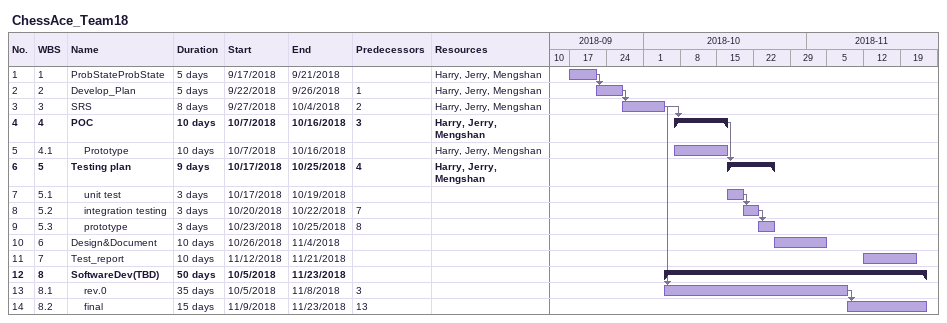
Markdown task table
ChessAce_Team18

| ID | WBS | Task | Duration | Start | Finish | Predecessors | Resources |
|---|---|---|---|---|---|---|---|
| 1 | 1 | ProbStateProbState | 5d | 2018-09-17 | 2018-09-21 |  | Harry, Jerry, Mengshan |
| 2 | 2 | Develop_Plan | 5d | 2018-09-22 | 2018-09-26 | 1 | Harry, Jerry, Mengshan |
| 3 | 3 | SRS | 8d | 2018-09-27 | 2018-10-04 | 2 | Harry, Jerry, Mengshan |
| 4 | 4 | **POC** | 10d | 2018-10-07 | 2018-10-16 | 3 | Harry, Jerry, Mengshan |
| 5 | 4.1 | Prototype | 10d | 2018-10-07 | 2018-10-16 |  | Harry, Jerry, Mengshan |
| 6 | 5 | **Testing plan** | 9d | 2018-10-17 | 2018-10-25 | 4 | Harry, Jerry, Mengshan |
| 7 | 5.1 | unit test | 3d | 2018-10-17 | 2018-10-19 |  |  |
| 8 | 5.2 | integration testing | 3d | 2018-10-20 | 2018-10-22 | 7 |  |
| 9 | 5.3 | prototype | 3d | 2018-10-23 | 2018-10-25 | 8 |  |
| 10 | 6 | Design&Document | 10d | 2018-10-26 | 2018-11-04 |  |  |
| 11 | 7 | Test_report | 10d | 2018-11-12 | 2018-11-21 |  |  |
| 12 | 8 | **SoftwareDev(TBD)** | 50d | 2018-10-05 | 2018-11-23 |  |  |
| 13 | 8.1 | rev.0 | 35d | 2018-10-05 | 2018-11-08 | 3 |  |
| 14 | 8.2 | final | 15d | 2018-11-09 | 2018-11-23 | 13 |  |
